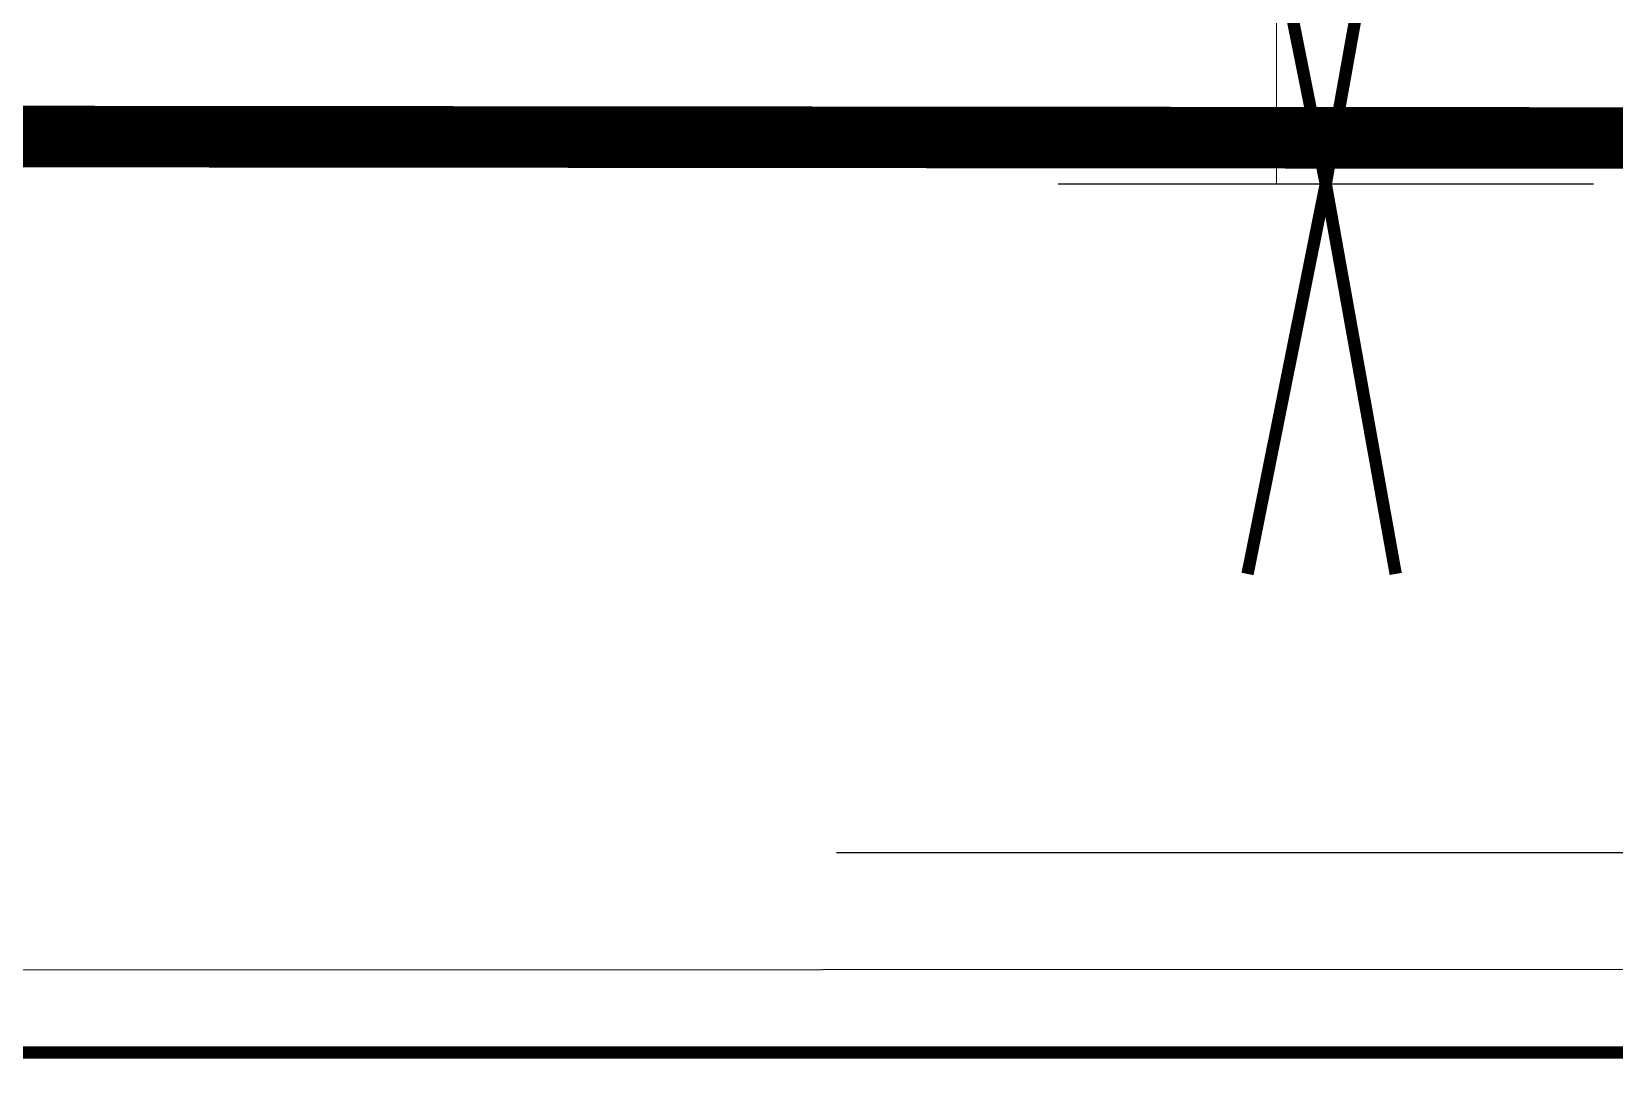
# Model space of a CAD drawing. Header units: millimetres. Extents: x -37020 to 35906, y -101 to 52234.
# Drawn here: x -220.342 to -219.057, y 325.382 to 326.229 of the extents above; entities that cross this region are included whole.
import ezdxf

# ---------------------------------------------------------------- set-up
doc = ezdxf.new("R2010")
doc.units = ezdxf.units.MM
doc.linetypes.add('DASHED2', pattern=[0.375, 0.25, -0.125])
doc.linetypes.add('TRAZO_Y_PUNTO2', pattern=[12.7, 6.35, -3.175, 0, -3.175])
for name, color, linetype in [('Catenaria', 2, 'Continuous'), ('ME-RIELES', 240, 'TRAZO_Y_PUNTO2'), ('Porticos existentes lado puente', 5, 'Continuous'), ('unifilar VIAS Ppales', 5, 'DASHED2')]:
    doc.layers.add(name, color=color, linetype=linetype)

msp = doc.modelspace()

# ---------------------------------------------------------------- linework, layer by layer
at = {"color": 251, "linetype": 'Continuous', "lineweight": 15}
msp.add_line((-219.3311, 326.5053, -5.8926), (-219.3311, 326.1053, -5.8926), dxfattribs=at)
at = {"layer": 'Catenaria', "color": 1, "linetype": 'Continuous', "ltscale": 7}
for p, q in [((-219.5082, 326.1053, -11.48), (-219.0737, 326.1053, -11.48)), ((-219.6882, 325.5623), (-218.8805, 325.5623))]:
    msp.add_line(p, q, dxfattribs=at)
at = {"layer": 'Catenaria', "ltscale": 0.1}
msp.add_line((-219.3937, 326.1053, -11.48), (-219.1882, 326.1053, -11.48), dxfattribs=at)
at = {"layer": 'Catenaria', "color": 1, "linetype": 'Continuous', "ltscale": 7, "const_width": 0.01, "elevation": -11.48}
for points in [[(-219.291, 326.1053), (-219.3545, 326.422)], [(-219.291, 326.1053), (-219.2342, 326.422)], [(-219.291, 326.1053), (-219.3545, 325.7886)], [(-219.291, 326.1053), (-219.2342, 325.7886)]]:
    msp.add_lwpolyline(points, dxfattribs=at)
at = {"layer": 'ME-RIELES', "color": 8, "ltscale": 0.1, "const_width": 0.01, "elevation": 0.2291}
msp.add_lwpolyline([(-342.3687, 325.4056), (58.431, 325.3871)], dxfattribs=at)
at = {"layer": 'Porticos existentes lado puente', "color": 5, "ltscale": 0.1, "const_width": 0.05, "elevation": -11.48}
msp.add_lwpolyline([(-219.0146, 326.1426), (-282.3724, 326.2015)], dxfattribs=at)
at = {"layer": 'unifilar VIAS Ppales', "color": 251, "linetype": 'Continuous', "ltscale": 10}
for p, q in [((-200.8654, 325.4741), (-236.8397, 325.4607, -11.48)), ((-200.8654, 325.4043), (-236.8397, 325.3909, -11.48))]:
    msp.add_line(p, q, dxfattribs=at)

doc.saveas('drawing.dxf')
